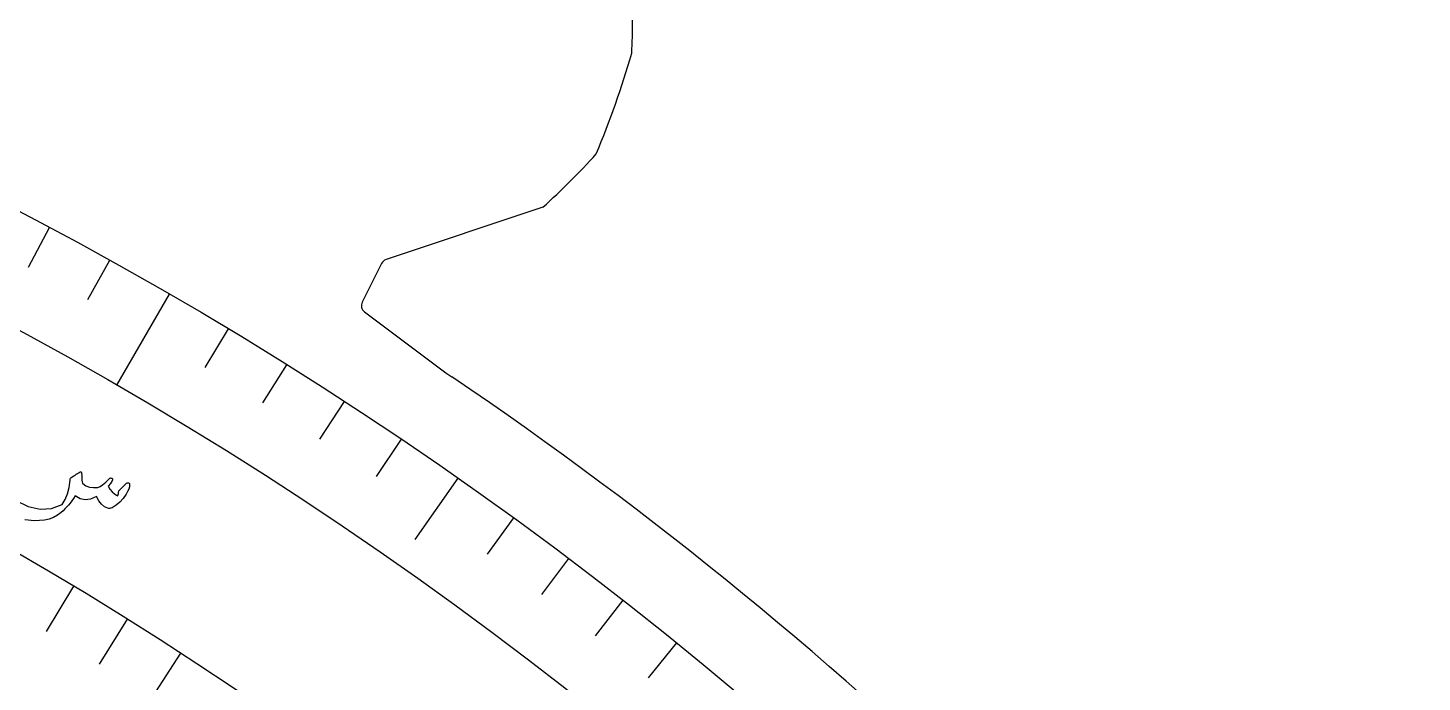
# Model space of a CAD drawing. Header units: millimetres. Extents: x -77 to 77, y -78 to 103.
# Drawn here: x 35.24 to 62.23, y 58.26 to 70.93 of the extents above; entities that cross this region are included whole.
import ezdxf

# ---------------------------------------------------------------- set-up
doc = ezdxf.new("R2010")
doc.units = ezdxf.units.MM
for name, color, linetype in [('CUT_OUTER', 1, 'Continuous'), ('ENGRAVE', 7, 'Continuous'), ('ENGRAVE_FINE', 8, 'Continuous'), ('TEXT', 5, 'Continuous')]:
    doc.layers.add(name, color=color, linetype=linetype)

msp = doc.modelspace()

# ---------------------------------------------------------------- linework, layer by layer
at = {"layer": 'CUT_OUTER'}
for points in [[(45.2119, 67.4585), (45.2087, 67.4572), (42.1756, 66.4464)], [(42.0888, 66.3712), (41.7138, 65.6212)], [(41.7579, 65.4341), (43.3298, 64.2552), (43.4513, 64.1735)]]:
    msp.add_lwpolyline(points, dxfattribs=at)
for centre, radius, start, end in [((35.2289, 71.07), 11.7196, 356.91348, 3.08441), ((29.3828, 75.5316), 18.2726, 337.3336, 343.81749), ((34.1257, 79.5854), 16.4306, 312.4328, 317.52318), ((42.223, 66.3041), 0.15, 108.43065, 153.43495), ((41.8479, 65.5541), 0.15, 153.43495, 233.1301), ((0.0003, 0.0004), 77.4995, 35.160141, 55.89847)]:
    msp.add_arc(centre, radius, start, end, dxfattribs=at)
at = {"layer": 'ENGRAVE'}
for points in [[(37.975, 65.7746), (36.9578, 64.0128)], [(43.5631, 62.2146), (42.7297, 61.0243)]]:
    msp.add_lwpolyline(points, dxfattribs=at)
for radius in [75.95, 75.95, 73.9156, 70.1375, 70.1375, 67.1538, 61.6125, 61.6125]:
    msp.add_circle((0, 0), radius, dxfattribs=at)
at = {"layer": 'ENGRAVE_FINE'}
for points in [[(35.6564, 67.0599), (35.247, 66.29)], [(36.8213, 66.4274), (36.3986, 65.6648)], [(39.1171, 65.1019), (38.6681, 64.3545)], [(40.2474, 64.4093), (39.7853, 63.6699)], [(41.3653, 63.697), (40.8905, 62.9658)], [(42.4707, 62.9654), (41.9832, 62.2426)], [(44.6423, 61.4448), (44.1298, 60.7395)], [(45.7079, 60.6564), (45.1831, 59.9601)], [(36.1235, 60.1196), (35.5966, 59.2427)], [(46.7595, 59.8494), (46.2227, 59.1624)], [(37.1672, 59.48), (36.6251, 58.6124)], [(47.7969, 59.0242), (47.2482, 58.3467)], [(38.1996, 58.8223), (37.6425, 57.9643)]]:
    msp.add_lwpolyline(points, dxfattribs=at)
at = {"layer": 'TEXT'}
msp.add_lwpolyline([(35.0096, 61.7836), (35.2492, 61.6669), (35.4785, 61.614), (35.6982, 61.625), (35.9083, 61.7001), (35.9644, 61.7975), (36.0083, 61.9092), (36.0398, 62.0354), (36.059, 62.176), (36.0598, 62.191), (36.0625, 62.2031), (36.0674, 62.2124), (36.0742, 62.219), (36.1029, 62.2385), (36.13, 62.2566), (36.1556, 62.2734), (36.1796, 62.2889), (36.2019, 62.3028), (36.2222, 62.3148), (36.2406, 62.3248), (36.2571, 62.3329), (36.2654, 62.3356), (36.272, 62.3348), (36.277, 62.3305), (36.2804, 62.3226), (36.2815, 62.3175), (36.2828, 62.3099), (36.2842, 62.2998), (36.2857, 62.2871), (36.2871, 62.2721), (36.2881, 62.255), (36.2886, 62.2356), (36.2887, 62.2141), (36.2897, 62.1722), (36.2927, 62.1404), (36.2976, 62.1189), (36.3044, 62.1077), (36.3642, 62.0656), (36.4333, 62.0394), (36.5119, 62.0292), (36.5998, 62.0348), (36.6394, 62.0497), (36.6893, 62.0828), (36.7496, 62.1341), (36.8204, 62.2037), (36.8272, 62.2103), (36.835, 62.2146), (36.844, 62.2166), (36.8541, 62.2163), (36.8628, 62.2148), (36.8701, 62.2117), (36.8761, 62.2069), (36.8807, 62.2005), (36.881, 62.18), (36.8677, 62.1496), (36.8408, 62.1094), (36.8003, 62.0594), (36.8314, 62.0006), (36.8718, 61.9501), (36.9216, 61.9078), (36.9808, 61.8737), (36.9905, 61.8918), (36.9968, 61.9074), (36.9996, 61.9206), (36.9989, 61.9314), (36.9971, 61.9422), (36.9978, 61.9516), (37.0009, 61.9595), (37.0064, 61.966), (37.1534, 62.1131), (37.1639, 62.1211), (37.1738, 62.1253), (37.1832, 62.1258), (37.1919, 62.1226), (37.2014, 62.1154), (37.2078, 62.1066), (37.2113, 62.0963), (37.2119, 62.0846), (37.2076, 62.0463), (37.1951, 62.0032), (37.1744, 61.9553), (37.1453, 61.9025), (37.0895, 61.8213), (37.0256, 61.7506), (36.9538, 61.6904), (36.8741, 61.6407), (36.8511, 61.6309), (36.8293, 61.6258), (36.8087, 61.6253), (36.7891, 61.6294), (36.7282, 61.6607), (36.6712, 61.7087), (36.6179, 61.7734), (36.5685, 61.855), (36.4581, 61.8074), (36.3533, 61.7942), (36.2538, 61.8154), (36.1597, 61.8712), (36.1268, 61.822), (36.0937, 61.7755), (36.0604, 61.7318), (36.027, 61.6909), (35.9931, 61.6524), (35.9587, 61.6161), (35.9238, 61.5818), (35.8883, 61.5498), (35.8178, 61.4956), (35.7404, 61.4528), (35.656, 61.4213), (35.5648, 61.401), (35.3713, 61.3874), (35.1861, 61.4059)], dxfattribs=at)

doc.saveas('drawing.dxf')
